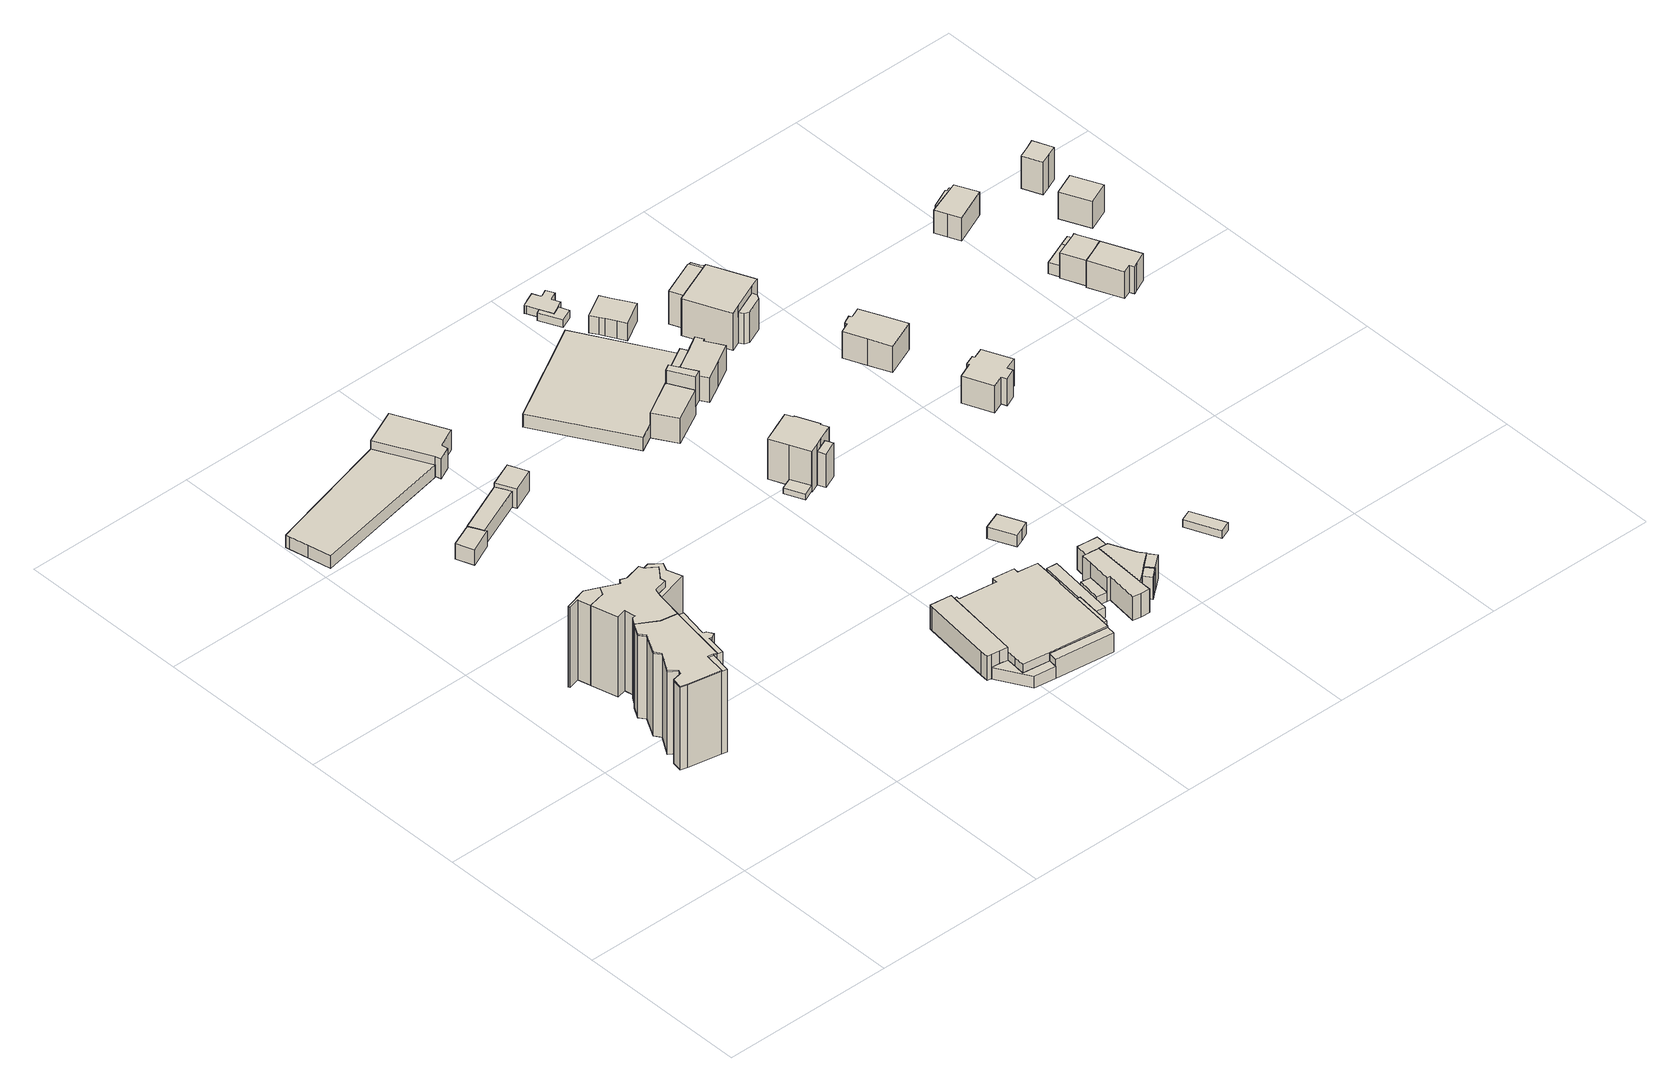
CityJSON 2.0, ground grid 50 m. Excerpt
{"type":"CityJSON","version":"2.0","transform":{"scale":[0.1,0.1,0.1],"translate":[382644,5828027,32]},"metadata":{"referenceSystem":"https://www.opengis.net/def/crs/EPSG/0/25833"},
"CityObjects":{
"building1":{"type":"Building","attributes":{"Gemeindeschluessel":"11000012","function":"31001_1010"},"address":[{"country":"Germany","locality":"Berlin","thoroughfareNumber":"75","thoroughfareName":"Gabrielenstraße"}],"children":["building1-1","building1-2","building1-3"]},
"building1-1":{"type":"BuildingPart","attributes":{"BezugspunktDach":"2200","measuredHeight":26.04,"storeysAboveGround":0},"parents":["building1"],"geometry":[{"type":"Solid","lod":"1","boundaries":[[[[0,1,2,3,4,5,6,7,8,9,10,11,12,13,14,15,16,17,18,19,20,21,22,23]],[[24,25,26,27,28,29,30,31,32,33,34,35,36,37,38,39,40,41,42,43,44,45,46,47]],[[24,47,23,22]],[[25,24,22,21]],[[26,25,21,20]],[[27,26,20,19]],[[28,27,19,18]],[[29,28,18,17]],[[30,29,17,16]],[[31,30,16,15]],[[32,31,15,14]],[[33,32,14,13]],[[34,33,13,12]],[[35,34,12,11]],[[36,35,11,10]],[[37,36,10,9]],[[38,37,9,8]],[[39,38,8,7]],[[40,39,7,6]],[[41,40,6,5]],[[42,41,5,4]],[[43,42,4,3]],[[44,43,3,2]],[[45,44,2,1]],[[46,45,1,0]],[[47,46,0,23]]]]}]},
"building1-2":{"type":"BuildingPart","attributes":{"BezugspunktDach":"2200","measuredHeight":26.42,"storeysAboveGround":0},"parents":["building1"],"geometry":[{"type":"MultiSurface","lod":"1","boundaries":[[[48,49,50,51,52,53,54,55,56,57,58,59,60,61,62,63,64]],[[24,25,26,27,28,29,30,31,32,33,34,42,43,65,45,46,47]],[[24,47,64,63]],[[25,24,63,62]],[[26,25,62,61]],[[27,26,61,60]],[[28,27,60,59]],[[29,28,59,58]],[[30,29,58,57]],[[31,30,57,56]],[[32,31,56,55]],[[33,32,55,54]],[[34,33,54,53]],[[42,34,66,67,68,69,70,53,52]],[[43,42,52,51]],[[65,43,51,50]],[[45,65,50,49]],[[46,45,49,48]],[[47,46,48,64]],[[70,69,68,67,66]]]}]},
"building1-3":{"type":"BuildingPart","attributes":{"BezugspunktDach":"2200","measuredHeight":22.79,"storeysAboveGround":0},"parents":["building1"],"geometry":[{"type":"Solid","lod":"1","boundaries":[[[[71,72,73,74,75,76,77,69,68]],[[66,78,79,80,81,82,83,84,67]],[[78,66,69,77]],[[79,78,77,76]],[[80,79,76,75]],[[81,80,75,74]],[[82,81,74,73]],[[83,82,73,72]],[[84,83,72,71]],[[67,84,71,68]],[[66,67,68,69]]]]}]},
"building2":{"type":"Building","attributes":{"Gemeindeschluessel":"11000012","function":"31001_1010"},"address":[{"country":"Germany","locality":"Berlin","thoroughfareNumber":"73","thoroughfareName":"Gabrielenstraße"}],"children":["building2-1","building2-2","building2-3","building2-4"]},
"building2-1":{"type":"BuildingPart","attributes":{"BezugspunktDach":"2200","measuredHeight":22.27,"storeysAboveGround":8},"parents":["building2"],"geometry":[{"type":"Solid","lod":"1","boundaries":[[[[77,85,86,69]],[[87,88,89,90]],[[88,87,86,85]],[[89,88,85,77]],[[90,89,77,69]],[[87,90,69,86]]]]}]},
"building2-2":{"type":"BuildingPart","attributes":{"BezugspunktDach":"2200","measuredHeight":25.28,"storeysAboveGround":8},"parents":["building2"],"geometry":[{"type":"MultiSurface","lod":"1","boundaries":[[[91,92,93,94,95,96,97,98,99,100,101,102,103,104,105,106,107,108,109,110,111]],[[112,113,114,115,116,117,118,119,120,121,122,123,124,125,126,127,128,129,130,131,132]],[[112,132,133,134,110,111,110]],[[113,112,134,135]],[[114,113,109,108]],[[115,114,108,107]],[[116,115,107,106]],[[117,116,106,105]],[[136,137,138,105,104]],[[118,117,139,140]],[[141,136,104,103]],[[119,118,140,142]],[[120,119,142,143,144,141,145,103,102]],[[146,144,102,101]],[[121,120,143,147]],[[148,146,101,100]],[[122,121,146,147,149,150]],[[123,122,151,149,152,153,148,100,99]],[[124,123,99,98]],[[69,86,98,97]],[[125,124,86,87,90]],[[126,125,97,96]],[[127,126,96,95]],[[128,127,95,94]],[[129,128,94,93]],[[130,129,93,92]],[[131,130,92,91]],[[132,131,91,111]],[[111,110,134,133]],[[135,134,110,109]],[[140,139,138,137,136]],[[142,140,136,141]],[[145,141,144,143,142]],[[147,143,144,146]],[[150,149,147,146,148]],[[148,153,152,149,151]],[[90,87,86,69]]]}]},
"building2-3":{"type":"BuildingPart","attributes":{"BezugspunktDach":"2200","measuredHeight":23,"storeysAboveGround":8},"parents":["building2"],"geometry":[{"type":"MultiSurface","lod":"1","boundaries":[[[154,155,156,157,137,136,141,144,146,148,153]],[[149,147,143,142,140,139,158,159,160,161,152]],[[158,139,137,157]],[[159,158,157,156]],[[160,159,156,155]],[[161,160,155,154]],[[152,161,154,153]],[[152,153,148,149]],[[147,149,148,146]],[[143,147,146,144]],[[142,143,144,141]],[[140,142,141,136]],[[139,140,162,136,137]]]}]},
"building2-4":{"type":"BuildingPart","attributes":{"BezugspunktDach":"2200","measuredHeight":25.15,"storeysAboveGround":8},"parents":["building2"],"geometry":[{"type":"Solid","lod":"1","boundaries":[[[[163,164,111,110,109,165,166]],[[167,135,134,133,168,169,170]],[[167,170,166,165]],[[135,167,165,109]],[[168,133,111,164]],[[169,168,164,163]],[[170,169,163,166]],[[134,135,109,110]],[[133,134,110,111]]]]}]},
"building3":{"type":"Building","attributes":{"Gemeindeschluessel":"11000012","BezugspunktDach":"2200","function":"31001_2444","measuredHeight":4.11,"storeysAboveGround":1},"address":[{"country":"Germany","locality":"Berlin","thoroughfareNumber":"72 (1)","thoroughfareName":"Gabrielenstraße"}],"geometry":[{"type":"Solid","lod":"1","boundaries":[[[[171,172,173,174,175,176,177,178]],[[179,180,181,182,183,184,185,186]],[[179,186,178,177]],[[180,179,177,176]],[[181,180,176,175]],[[182,181,175,174]],[[183,182,174,173]],[[184,183,173,172]],[[185,184,172,171]],[[186,185,171,178]]]]}]},
"building4":{"type":"Building","attributes":{"Gemeindeschluessel":"11000012","function":"31001_3210"},"address":[{"country":"Germany","locality":"Berlin","thoroughfareNumber":"74","thoroughfareName":"Gabrielenstraße"}],"children":["building4-1","building4-2","building4-3"]},
"building4-1":{"type":"BuildingPart","attributes":{"BezugspunktDach":"2200","measuredHeight":6.13,"storeysAboveGround":1},"parents":["building4"],"geometry":[{"type":"MultiSurface","lod":"1","boundaries":[[[187,188,189,190,191]],[[192,193,194,195,196]],[[192,196,191,190]],[[195,194,188,187]],[[197,198,199,200,187,191]],[[193,192,190,189]],[[194,193,189,188]],[[196,201,199,198,197]],[[201,195,200,199]]]}]},
"building4-2":{"type":"BuildingPart","attributes":{"BezugspunktDach":"2200","measuredHeight":7.22,"storeysAboveGround":1},"parents":["building4"],"geometry":[{"type":"MultiSurface","lod":"1","boundaries":[[[202,203,204,205]],[[206,207,208,192]],[[206,192,205,204]],[[207,206,204,203]],[[208,207,203,202]],[[190,189,188,194,208,202,205]],[[192,209,193,189,190]],[[193,210,194,188,189]]]}]},
"building4-3":{"type":"BuildingPart","attributes":{"BezugspunktDach":"2200","measuredHeight":6.28,"storeysAboveGround":1},"parents":["building4"],"geometry":[{"type":"MultiSurface","lod":"1","boundaries":[[[211,212,199,198,213]],[[196,201,214,215,216]],[[196,216,213,198]],[[214,201,195,200,212]],[[215,214,212,211]],[[216,215,211,213]],[[201,196,198,199]],[[200,195,201,199]]]}]},
"building5":{"type":"Building","attributes":{"Gemeindeschluessel":"11000012","BezugspunktDach":"2200","function":"31001_2444","measuredHeight":6.27,"storeysAboveGround":2},"address":[{"country":"Germany","locality":"Berlin","thoroughfareNumber":"72","thoroughfareName":"Gabrielenstraße"}],"geometry":[{"type":"Solid","lod":"1","boundaries":[[[[217,218,219,220,221,222,223]],[[224,225,226,227,228,229,230]],[[224,230,223,222]],[[225,224,222,221]],[[226,225,221,220]],[[227,226,220,219]],[[228,227,219,218]],[[229,228,218,217]],[[230,229,217,223]]]]}]},
"building6":{"type":"Building","attributes":{"Gemeindeschluessel":"11000012","BezugspunktDach":"2200","function":"51009_1610","measuredHeight":3.63,"storeysAboveGround":0},"address":[{"country":"Germany","locality":"Berlin"}],"geometry":[{"type":"Solid","lod":"1","boundaries":[[[[231,232,233,234,235,236,237,238,239]],[[240,241,242,243,244,245,246,247,248]],[[240,248,239,238]],[[241,240,238,237]],[[242,241,237]],[[242,237,236]],[[243,242,236,235]],[[244,243,235,234]],[[245,244,234,233]],[[246,245,233,232]],[[247,246,232,231]],[[248,247,231,239]]]]}]},
"building7":{"type":"Building","attributes":{"Gemeindeschluessel":"11000012","BezugspunktDach":"2200","function":"51009_1610","measuredHeight":8.25,"storeysAboveGround":0},"address":[{"country":"Germany","locality":"Berlin"}],"geometry":[{"type":"Solid","lod":"1","boundaries":[[[[249,250,251,252,253]],[[245,254,255,256,246]],[[245,246,253,252]],[[254,245,252,251]],[[255,254,251,250]],[[256,255,250,249]],[[246,256,249,253]]]]}]},
"building8":{"type":"Building","attributes":{"Gemeindeschluessel":"11000012","function":"31001_3210"},"address":[{"country":"Germany","locality":"Berlin","thoroughfareNumber":"83","thoroughfareName":"Gabrielenstraße"}],"children":["building8-1","building8-2"]},
"building8-1":{"type":"BuildingPart","attributes":{"BezugspunktDach":"2200","measuredHeight":6.35,"storeysAboveGround":2},"parents":["building8"],"geometry":[{"type":"Solid","lod":"1","boundaries":[[[[257,258,259,260,261,262,263,264,265,266,267,268,269,270,271,272,273]],[[274,275,276,277,278,279,280,281,282,283,284,285,286,287,288,289,290]],[[274,290,273,272]],[[275,274,272,271]],[[277,276,270,269]],[[278,277,269,268]],[[279,278,268,267]],[[280,279,267,266]],[[281,280,266,265]],[[282,281,265,264]],[[283,282,264,263]],[[284,283,263,262]],[[285,284,262,261]],[[286,285,261,260]],[[287,286,260,259]],[[288,287,259,258]],[[289,288,258,257]],[[290,289,257,273]],[[271,270,276,275]]]]}]},
"building8-2":{"type":"BuildingPart","attributes":{"BezugspunktDach":"2200","measuredHeight":8.4,"storeysAboveGround":2},"parents":["building8"],"geometry":[{"type":"MultiSurface","lod":"1","boundaries":[[[291,292,293,294,295,296,297,298]],[[299,300,301,276,275,302,303,304]],[[299,304,298,297]],[[300,299,297,296]],[[301,300,296,295]],[[276,301,295,294]],[[275,271,270,294,293]],[[302,275,293,292]],[[303,302,292,291]],[[304,303,291,298]],[[270,271,275,276]]]}]},
"building9":{"type":"Building","attributes":{"Gemeindeschluessel":"11000012","BezugspunktDach":"2200","function":"51009_1610","measuredHeight":6.36,"storeysAboveGround":0},"address":[{"country":"Germany","locality":"Berlin"}],"geometry":[{"type":"Solid","lod":"1","boundaries":[[[[305,306,307,308]],[[309,310,311,312]],[[309,312,308,307]],[[310,309,307,306]],[[311,310,306,305]],[[312,311,305,308]]]]}]},
"building10":{"type":"Building","attributes":{"Gemeindeschluessel":"11000012","BezugspunktDach":"2200","function":"31001_2463","measuredHeight":1.74,"storeysAboveGround":1},"address":[{"country":"Germany","locality":"Berlin","thoroughfareNumber":"71 (1)","thoroughfareName":"Gabrielenstraße"}],"geometry":[{"type":"Solid","lod":"1","boundaries":[[[[313,314,315,316]],[[317,318,319,320]],[[317,320,316,315]],[[318,317,315,314]],[[319,318,314,313]],[[320,319,313,316]]]]}]},
"building11":{"type":"Building","attributes":{"Gemeindeschluessel":"11000012","BezugspunktDach":"2200","function":"51009_1611","measuredHeight":3.18,"storeysAboveGround":0},"address":[{"country":"Germany","locality":"Berlin"}],"geometry":[{"type":"Solid","lod":"1","boundaries":[[[[321,322,323,324]],[[325,326,327,328]],[[325,328,324,323]],[[326,325,323,322]],[[327,326,322,321]],[[328,327,321,324]]]]}]},
"building12":{"type":"Building","attributes":{"Gemeindeschluessel":"11000012","BezugspunktDach":"2200","function":"31001_2723","measuredHeight":2.86,"storeysAboveGround":1},"address":[{"country":"Germany","locality":"Berlin","thoroughfareNumber":"85 (2)","thoroughfareName":"Gabrielenstraße"}],"geometry":[{"type":"Solid","lod":"1","boundaries":[[[[329,330,331,332]],[[333,334,335,336]],[[333,336,332,331]],[[334,333,331,330]],[[335,334,330,329]],[[336,335,329,332]]]]}]},
"building13":{"type":"Building","attributes":{"Gemeindeschluessel":"11000012","function":"31001_1010"},"address":[{"country":"Germany","locality":"Berlin","thoroughfareNumber":"71","thoroughfareName":"Gabrielenstraße"}],"children":["building13-1","building13-2"]},
"building13-1":{"type":"BuildingPart","attributes":{"BezugspunktDach":"2200","measuredHeight":15.2,"storeysAboveGround":2},"parents":["building13"],"geometry":[{"type":"MultiSurface","lod":"1","boundaries":[[[337,338,339,340,341,342,343,344,345,346,347,348,349]],[[350,351,352,353,354,355,356,357,358,359,360,361,362]],[[350,362,349,348]],[[351,350,348,347]],[[352,351,347,346]],[[353,352,346,345]],[[354,353,345,344]],[[355,354,344,343]],[[356,355,343,342]],[[363,364,365,356,342,341]],[[358,357,366,357,358,367,363,341,340]],[[359,358,340,339]],[[360,359,339,338]],[[361,360,338,337]],[[362,361,337,349]],[[357,365,364,363]],[[363,367,358,357,366]]]}]},
"building13-2":{"type":"BuildingPart","attributes":{"BezugspunktDach":"2200","measuredHeight":10.47,"storeysAboveGround":2},"parents":["building13"],"geometry":[{"type":"MultiSurface","lod":"1","boundaries":[[[368,369,364,367]],[[365,370,371,358]],[[358,357,372]],[[370,365,364,369]],[[371,370,369,368]],[[358,371,368,367]],[[365,372,357,363,364]],[[367,363,357,358]]]}]},
"building14":{"type":"Building","attributes":{"Gemeindeschluessel":"11000012","function":"31001_2000"},"address":[{"country":"Germany","locality":"Berlin","thoroughfareNumber":"70","thoroughfareName":"Gabrielenstraße"}],"children":["building14-1","building14-2","building14-3","building14-4","building14-5","building14-6"]},
"building14-1":{"type":"BuildingPart","attributes":{"BezugspunktDach":"2200","measuredHeight":8.41,"storeysAboveGround":2},"parents":["building14"],"geometry":[{"type":"MultiSurface","lod":"1","boundaries":[[[373,374,375,376,377,378,379,380,381,382]],[[383,384,385,386,387,388,389,390,391,392]],[[393,394,382,381]],[[395,393,383,381,380]],[[396,397,380,379]],[[386,385,379,378]],[[387,386,378,377]],[[388,387,377,376]],[[389,388,376,375]],[[390,389,375,374]],[[391,390,374,373]],[[383,392,394,393]],[[384,398,383,393,395]],[[385,384,397,396]],[[392,391,373,382]]]}]},
"building14-2":{"type":"BuildingPart","attributes":{"BezugspunktDach":"2200","measuredHeight":7.08,"storeysAboveGround":2},"parents":["building14"],"geometry":[{"type":"MultiSurface","lod":"1","boundaries":[[[394,395,399,400]],[[401,384,392,402]],[[401,403,404,400,399]],[[384,397,403,401,399,395]],[[402,404,403,401]],[[401,403,397,384]],[[392,383,393,394]],[[384,395,393,383]],[[402,392,394,400]]]}]},
"building14-3":{"type":"BuildingPart","attributes":{"BezugspunktDach":"2200","measuredHeight":9.18,"storeysAboveGround":2},"parents":["building14"],"geometry":[{"type":"MultiSurface","lod":"1","boundaries":[[[405,406,407,408]],[[402,391,409,410]],[[402,404,411,410,408,407]],[[373,382,394,400,412,407,406]],[[413,414,392]],[[409,391,406,405]],[[415,416,417,405,408]],[[410,411,404,402]],[[391,413,392,382,373]],[[392,414,402,412,400,394]],[[410,409,417,416,415]]]}]},
"building14-4":{"type":"BuildingPart","attributes":{"BezugspunktDach":"2200","measuredHeight":4.27,"storeysAboveGround":2},"parents":["building14"],"geometry":[{"type":"MultiSurface","lod":"1","boundaries":[[[418,419,420,411,403,421,422,423]],[[424,425,426,427,428,429,430,431]],[[424,431,423,422]],[[425,424,422,421]],[[427,426,401,402,410]],[[428,427,411,420]],[[430,429,419,418]],[[431,430,418,423]],[[425,421,403,426]],[[403,404,402,401]],[[410,402,404,411]],[[428,420,419,429]]]}]},
"building14-5":{"type":"BuildingPart","attributes":{"BezugspunktDach":"2200","measuredHeight":4.27,"storeysAboveGround":2},"parents":["building14"],"geometry":[{"type":"MultiSurface","lod":"1","boundaries":[[[397,396,421,403]],[[425,432,433,426]],[[432,425,421,396]],[[426,433,384,401]],[[426,403,421,425,434]],[[433,432,396,397]],[[401,384,397,403]]]}]},
"building14-6":{"type":"BuildingPart","attributes":{"BezugspunktDach":"2200","measuredHeight":9.59,"storeysAboveGround":2},"parents":["building14"],"geometry":[{"type":"MultiSurface","lod":"1","boundaries":[[[435,416,415,436,437]],[[428,427,438,439,429]],[[420,419,437,436]],[[427,428,436,415]],[[438,427,410,409]],[[439,438,416,435]],[[429,439,435,437]],[[428,429,419,420]],[[409,410,440,415,416]]]}]},
"building15":{"type":"Building","attributes":{"Gemeindeschluessel":"11000012","function":"31001_1010"},"address":[{"country":"Germany","locality":"Berlin","thoroughfareNumber":"85","thoroughfareName":"Gabrielenstraße"}],"children":["building15-1","building15-2","building15-3","building15-4","building15-5"]},
"building15-1":{"type":"BuildingPart","attributes":{"BezugspunktDach":"2200","measuredHeight":7.8,"storeysAboveGround":2},"parents":["building15"],"geometry":[{"type":"MultiSurface","lod":"1","boundaries":[[[441,442,443,444,445,446,447,448,449,450,451,452]],[[453,454,335,334,455,456,457,458,459,460,461,462]],[[453,462,452,451]],[[454,453,451,450]],[[335,454,450,449]],[[334,335,449,448]],[[455,334,448,447]],[[456,455,447,446]],[[463,464,446,445]],[[465,466,463,445,444]],[[458,457,467]],[[460,459,443,442]],[[461,460,442,441]],[[462,461,441,452]],[[457,456,464,463]],[[458,467,466,465]],[[467,457,463,466]],[[444,443,459,458]]]}]},
"building15-2":{"type":"BuildingPart","attributes":{"BezugspunktDach":"2200","measuredHeight":7.49,"storeysAboveGround":2},"parents":["building15"],"geometry":[{"type":"MultiSurface","lod":"1","boundaries":[[[468,469,470,471,472,473,474]],[[458,475,476,477,478,479,459]],[[458,444,443,474,473]],[[475,458,473,472],[480,481,465,458]],[[476,475,472,471]],[[477,476,471,470]],[[478,482,483,470,469]],[[479,478,484,485,486,487,488,489,490,469,468]],[[459,479,468,474]],[[459,443,444,458]],[[465,481,480,458]],[[483,482,478,477]],[[487,486,485,488]],[[490,489,488,485,484]]]}]},
"building15-3":{"type":"BuildingPart","attributes":{"BezugspunktDach":"2200","measuredHeight":7.82,"storeysAboveGround":2},"parents":["building15"],"geometry":[{"type":"MultiSurface","lod":"1","boundaries":[[[491,492,483,482]],[[477,493,494,478]],[[493,477,483,492]],[[494,493,492,491]],[[489,495,491,482]],[[478,494,496,484]],[[478,482,483,477,497]],[[484,496,495,489]]]}]},
"building15-4":{"type":"BuildingPart","attributes":{"BezugspunktDach":"2200","measuredHeight":7.67,"storeysAboveGround":2},"parents":["building15"],"geometry":[{"type":"MultiSurface","lod":"1","boundaries":[[[466,481,498,499,500,464]],[[501,502,503,480,467,456]],[[501,456,464,500]],[[502,501,500,499]],[[503,502,499,498]],[[480,503,498,481]],[[467,458,465,466]],[[481,465,458,480]],[[457,463,464,456]],[[467,466,463,457]]]}]},
"building15-5":{"type":"BuildingPart","attributes":{"BezugspunktDach":"2200","measuredHeight":7.25,"storeysAboveGround":2},"parents":["building15"],"geometry":[{"type":"MultiSurface","lod":"1","boundaries":[[[504,505,495,489,488,487]],[[485,484,496,506,507,486]],[[506,496,495,505]],[[507,506,505,504]],[[486,507,504,487]],[[485,486,487,488]],[[485,488,489,484]],[[496,484,490,489,495,508]]]}]},
"building16":{"type":"Building","attributes":{"Gemeindeschluessel":"11000012","BezugspunktDach":"2200","function":"31001_2463","measuredHeight":4.04,"storeysAboveGround":1},"address":[{"country":"Germany","locality":"Berlin","thoroughfareNumber":"85 (1)","thoroughfareName":"Gabrielenstraße"}],"geometry":[{"type":"Solid","lod":"1","boundaries":[[[[509,510,511,512,513]],[[514,515,516,517,518]],[[514,518,513,512]],[[515,514,512,511]],[[516,515,511,510]],[[517,516,510,509]],[[518,517,509,513]]]]}]},
"building17":{"type":"Building","attributes":{"Gemeindeschluessel":"11000012","BezugspunktDach":"2200","function":"31001_2000","measuredHeight":2.45,"storeysAboveGround":1},"address":[{"country":"Germany","locality":"Berlin","thoroughfareNumber":"68A (1)","thoroughfareName":"Gabrielenstraße"}],"geometry":[{"type":"Solid","lod":"1","boundaries":[[[[519,520,521,522,523,524]],[[525,526,527,528,529,530]],[[525,530,524,523]],[[526,525,523,522]],[[527,526,522,521]],[[528,527,521,520]],[[529,528,520,519]],[[530,529,519,524]]]]}]},
"building18":{"type":"Building","attributes":{"Gemeindeschluessel":"11000012","BezugspunktDach":"2200","function":"31001_2000","measuredHeight":3.6,"storeysAboveGround":1},"address":[{"country":"Germany","locality":"Berlin","thoroughfareNumber":"68A","thoroughfareName":"Gabrielenstraße"}],"geometry":[{"type":"Solid","lod":"1","boundaries":[[[[531,532,533,534,535,536,537,538,539,540,541,542,543]],[[544,545,546,547,548,549,550,527,551,526,525,552,553]],[[544,553,543,542]],[[545,544,542,541]],[[546,545,541,540]],[[547,546,540,539]],[[548,547,539,538]],[[549,548,538,537]],[[550,549,537,536]],[[527,550,536,535]],[[551,527,535,534]],[[526,551,534,533]],[[525,526,533,532]],[[552,525,532,531]],[[553,552,531,543]]]]}]},
"building19":{"type":"Building","attributes":{"Gemeindeschluessel":"11000012","BezugspunktDach":"2200","function":"31001_2000","measuredHeight":6.5,"storeysAboveGround":1},"address":[{"country":"Germany","locality":"Berlin","thoroughfareNumber":"68 (1)","thoroughfareName":"Gabrielenstraße"}],"geometry":[{"type":"Solid","lod":"1","boundaries":[[[[554,555,556,557,558,559,560,561,562]],[[563,564,565,566,567,568,569,570,571]],[[563,571,562,561]],[[564,563,561,560]],[[565,564,560,559]],[[566,565,559,558]],[[567,566,558,557]],[[568,567,557,556]],[[569,568,556,555]],[[570,569,555,554]],[[571,570,554,562]]]]}]},
"building20":{"type":"Building","attributes":{"Gemeindeschluessel":"11000012","BezugspunktDach":"2200","function":"31001_2444","measuredHeight":2.84,"storeysAboveGround":1},"address":[{"country":"Germany","locality":"Berlin","thoroughfareNumber":"89 (1)","thoroughfareName":"Gabrielenstraße"}],"geometry":[{"type":"Solid","lod":"1","boundaries":[[[[572,573,574,575]],[[576,577,578,579]],[[576,579,575,574]],[[577,576,574,573]],[[578,577,573,572]],[[579,578,572,575]]]]}]},
"building21":{"type":"Building","attributes":{"Gemeindeschluessel":"11000012","function":"31001_1010"},"address":[{"country":"Germany","locality":"Berlin","thoroughfareNumber":"68","thoroughfareName":"Gabrielenstraße"}],"children":["building21-1","building21-2","building21-3","building21-4"]},
"building21-1":{"type":"BuildingPart","attributes":{"BezugspunktDach":"2200","measuredHeight":13.81,"storeysAboveGround":3},"parents":["building21"],"geometry":[{"type":"MultiSurface","lod":"1","boundaries":[[[580,581,582,583,584,585,586,587]],[[588,589,590,591,592,593,594,595]],[[588,595,587,586]],[[589,588,586,585],[589,596,597,588]],[[590,598,599,585,584]],[[591,590,584,583]],[[592,591,583,582]],[[600,601,602,592,582,581]],[[594,593,581,580]],[[595,594,580,587]],[[596,589,588,597]],[[589,599,598,590]],[[593,592,602,601,600]]]}]},
"building21-2":{"type":"BuildingPart","attributes":{"BezugspunktDach":"2200","measuredHeight":10.35,"storeysAboveGround":3},"parents":["building21"],"geometry":[{"type":"MultiSurface","lod":"1","boundaries":[[[597,596,603,604,605,606]],[[607,608,609,589,588,610]],[[607,610,606,605]],[[608,607,605,604]],[[609,608,604,603]],[[589,599,611,603,596]],[[610,588,597,606]],[[611,599,589,609]],[[589,596,597,588]]]}]},
"building21-3":{"type":"BuildingPart","attributes":{"BezugspunktDach":"2200","measuredHeight":10.08,"storeysAboveGround":3},"parents":["building21"],"geometry":[{"type":"MultiSurface","lod":"1","boundaries":[[[598,612,613,614,615,616,617,618,619,620,621,622,623,624,611]],[[625,626,627,628,629,630,631,632,633,634,635,636,637,590,609]],[[625,609,611,624]],[[626,625,624,623]],[[627,626,623,622]],[[628,627,622,621]],[[629,628,621,620]],[[630,629,620,619]],[[631,630,619,618]],[[632,631,618,617]],[[633,632,617,616]],[[634,633,616,615]],[[635,634,615,614]],[[636,635,614,613]],[[637,636,613,612]],[[590,637,612,598]],[[590,598,599,589]],[[609,638,589,599,611]]]}]},
"building21-4":{"type":"BuildingPart","attributes":{"BezugspunktDach":"2200","measuredHeight":9.64,"storeysAboveGround":3},"parents":["building21"],"geometry":[{"type":"Solid","lod":"1","boundaries":[[[[639,640,641,642,602,601]],[[592,643,644,645,646,593]],[[643,592,602,642]],[[644,643,642,641]],[[645,644,641,640]],[[646,645,640,639]],[[593,646,639,601]],[[592,593,601,602]]]]}]},
"building22":{"type":"Building","attributes":{"Gemeindeschluessel":"11000012","BezugspunktDach":"2200","function":"31001_1010","measuredHeight":12.53,"storeysAboveGround":2},"address":[{"country":"Germany","locality":"Berlin","thoroughfareNumber":"69","thoroughfareName":"Gabrielenstraße"}],"geometry":[{"type":"Solid","lod":"1","boundaries":[[[[647,648,649,650,651,652,653,654,655,656]],[[657,658,659,660,661,662,663,664,665,666]],[[657,666,656,655]],[[658,657,655,654]],[[659,658,654,653]],[[660,659,653,652]],[[661,660,652,651]],[[662,661,651,650]],[[663,662,650,649]],[[664,663,649,648]],[[665,664,648,647]],[[666,665,647,656]]]]}]},
"building23":{"type":"Building","attributes":{"Gemeindeschluessel":"11000012","BezugspunktDach":"2200","function":"31001_1010","measuredHeight":10.88,"storeysAboveGround":2},"address":[{"country":"Germany","locality":"Berlin","thoroughfareNumber":"69B","thoroughfareName":"Gabrielenstraße"}],"geometry":[{"type":"Solid","lod":"1","boundaries":[[[[667,668,669,670,671,672,673,674,675,676,677,678]],[[679,680,681,682,683,684,685,686,687,688,689,690]],[[679,690,678,677]],[[680,679,677,676]],[[681,680,676,675]],[[682,681,675,674]],[[683,682,674,673]],[[684,683,673,672]],[[685,684,672,671]],[[686,685,671,670]],[[687,686,670,669]],[[688,687,669,668]],[[689,688,668,667]],[[690,689,667,678]]]]}]},
"building24":{"type":"Building","attributes":{"Gemeindeschluessel":"11000012","function":"31001_1010"},"address":[{"country":"Germany","locality":"Berlin","thoroughfareNumber":"67","thoroughfareName":"Gabrielenstraße"}],"children":["building24-1","building24-2"]},
"building24-1":{"type":"BuildingPart","attributes":{"BezugspunktDach":"2200","measuredHeight":8.84,"storeysAboveGround":1},"parents":["building24"],"geometry":[{"type":"MultiSurface","lod":"1","boundaries":[[[691,692,693,694,695]],[[696,697,698,699,700]],[[701,702,703,704,700,695,694]],[[697,696,694,693]],[[698,697,693,692]],[[699,698,692,691]],[[700,699,691,695]],[[705,696,704,703,702,701]]]}]},
"building24-2":{"type":"BuildingPart","attributes":{"BezugspunktDach":"2200","measuredHeight":5.91,"storeysAboveGround":1},"parents":["building24"],"geometry":[{"type":"Solid","lod":"1","boundaries":[[[[702,701,706,707,708,709]],[[710,711,712,696,703,713]],[[710,713,709,708]],[[711,710,708,707]],[[712,711,707,706]],[[696,712,706,701]],[[713,703,702,709]],[[703,696,701,702]]]]}]},
"building25":{"type":"Building","attributes":{"Gemeindeschluessel":"11000012","BezugspunktDach":"2200","function":"31001_1010","measuredHeight":3.48,"storeysAboveGround":1},"address":[{"country":"Germany","locality":"Berlin","thoroughfareNumber":"67A (1)","thoroughfareName":"Gabrielenstraße"}],"geometry":[{"type":"Solid","lod":"1","boundaries":[[[[714,715,716,717]],[[718,719,720,721]],[[718,721,717,716]],[[719,718,716,715]],[[720,719,715,714]],[[721,720,714,717]]]]}]},
"building26":{"type":"Building","attributes":{"Gemeindeschluessel":"11000012","BezugspunktDach":"2200","function":"31001_1010","measuredHeight":9.12,"storeysAboveGround":2},"address":[{"country":"Germany","locality":"Berlin","thoroughfareNumber":"67A","thoroughfareName":"Gabrielenstraße"}],"geometry":[{"type":"Solid","lod":"1","boundaries":[[[[722,723,724,725,726,727,728]],[[729,730,731,732,733,734,735]],[[729,735,728,727]],[[730,729,727,726]],[[731,730,726,725]],[[732,731,725,724]],[[733,732,724,723]],[[734,733,723,722]],[[735,734,722,728]]]]}]},
"building27":{"type":"Building","attributes":{"Gemeindeschluessel":"11000012","BezugspunktDach":"2200","function":"31001_1010","measuredHeight":9.59,"storeysAboveGround":2},"address":[{"country":"Germany","locality":"Berlin","thoroughfareNumber":"67B","thoroughfareName":"Gabrielenstraße"}],"geometry":[{"type":"Solid","lod":"1","boundaries":[[[[736,737,738,739,740,724,723,722]],[[741,742,743,744,745,746,747,748]],[[741,748,722,723]],[[742,741,723,724]],[[743,742,724,740]],[[744,743,740,739]],[[745,744,739,738]],[[746,745,738,737]],[[747,746,737,736]],[[748,747,736,722]]]]}]},
"building28":{"type":"Building","attributes":{"Gemeindeschluessel":"11000012","BezugspunktDach":"2200","function":"31001_1010","measuredHeight":3.54,"storeysAboveGround":1},"address":[{"country":"Germany","locality":"Berlin","thoroughfareNumber":"67A (2)","thoroughfareName":"Gabrielenstraße"}],"geometry":[{"type":"Solid","lod":"1","boundaries":[[[[715,749,750,751,752,716]],[[753,754,755,756,719,718]],[[753,718,716,752]],[[754,753,752,751]],[[755,754,751,750]],[[756,755,750,749]],[[719,756,749,715]],[[718,719,715,716]]]]}]},
"building29":{"type":"Building","attributes":{"Gemeindeschluessel":"11000012","BezugspunktDach":"2200","function":"31001_1010","measuredHeight":12.8,"storeysAboveGround":1},"address":[{"country":"Germany","locality":"Berlin","thoroughfareNumber":"65A","thoroughfareName":"Gabrielenstraße"}],"geometry":[{"type":"Solid","lod":"1","boundaries":[[[[757,758,759,760]],[[761,762,763,764]],[[761,764,760,759]],[[762,761,759,758]],[[763,762,758,757]],[[764,763,757,760]]]]}]},
"building30":{"type":"Building","attributes":{"Gemeindeschluessel":"11000012","BezugspunktDach":"2200","function":"31001_2463","measuredHeight":12.69,"storeysAboveGround":1},"address":[{"country":"Germany","locality":"Berlin","thoroughfareNumber":"67 (1)","thoroughfareName":"Gabrielenstraße"}],"geometry":[{"type":"Solid","lod":"1","boundaries":[[[[765,766,767,768,769,770]],[[771,772,773,774,775,776]],[[771,776,770,769]],[[772,771,769,768]],[[773,772,768,767]],[[774,773,767,766]],[[775,774,766,765]],[[776,775,765,770]]]]}]}
},
"vertices":[
[144,360,283],[239,342,283],[255,339,283],[266,400,283],[275,398,283],[291,395,283],[301,454,283],[309,452,283],[322,460,283],[313,478,283],[304,480,283],[321,568,283],[304,571,283],[256,579,283],[201,613,283],[182,580,283],[195,562,283],[163,505,283],[176,486,283],[141,430,283],[164,413,283],[158,400,283],[130,394,283],[124,365,283],[130,394,23],[158,400,23],[164,413,23],[141,430,23],[176,486,23],[163,505,23],[195,562,23],[182,580,23],[201,613,23],[256,579,23],[304,571,23],[321,568,23],[304,480,23],[313,478,23],[322,460,23],[309,452,23],[301,454,23],[291,395,23],[275,398,23],[266,400,23],[255,339,23],[239,342,23],[144,360,23],[124,365,23],
[144,360,287],[239,342,287],[249,404,287],[266,400,287],[275,398,287],[304,571,287],[256,579,287],[201,613,287],[182,580,287],[195,562,287],[163,505,287],[176,486,287],[141,430,287],[164,413,287],[158,400,287],[130,394,287],[124,365,287],[249,404,23],[304,571,33],[275,398,33],[275,398,261],[304,571,261],[304,571,204],
[291,395,261],[301,454,261],[309,452,261],[322,460,261],[313,478,261],[304,480,261],[321,568,261],[321,568,33],[304,480,33],[313,478,33],[322,460,33],[309,452,33],[301,454,33],[291,395,33],
[333,634,261],[316,637,261],[316,637,38],[333,634,38],[321,568,38],[304,571,38],
[190,659,288],[218,666,288],[223,634,288],[213,633,288],[201,613,288],[256,579,288],[304,571,288],[316,637,288],[320,656,288],[326,673,288],[365,682,288],[362,697,288],[389,732,288],[360,753,288],[355,766,288],[304,753,288],[287,760,288],[279,748,288],[233,770,288],[219,747,288],[170,736,288],[219,747,35],[233,770,35],[279,748,35],[287,760,35],[304,753,35],[355,766,35],[360,753,35],[389,732,35],[362,697,35],[365,682,35],[326,673,35],[320,656,35],[316,637,35],[304,571,35],[256,579,35],[201,613,35],[213,633,35],[223,634,35],[218,666,35],[190,659,35],[170,736,35],[170,736,36],[219,747,36],[233,770,36],[360,753,268],[355,766,268],[355,766,90],[355,766,38],[360,753,38],[389,732,268],[389,732,38],[362,697,38],[362,697,268],[389,732,210],[365,682,268],[365,682,38],[326,673,268],[326,673,38],[326,673,164],[326,673,210],[320,656,38],[320,656,268],
[425,685,268],[411,729,268],[422,752,268],[393,775,268],[393,775,38],[422,752,38],[411,729,38],[425,685,38],[360,753,210],
[128,763,288],[161,772,288],[193,788,288],[126,769,288],[193,788,36],[161,772,36],[128,763,36],[126,769,36],
[7,1637,41],[18,1582,41],[31,1516,41],[450,1600,41],[439,1623,41],[413,1675,41],[376,1749,41],[5,1648,41],[376,1749,2],[413,1675,2],[439,1623,2],[450,1600,2],[31,1516,2],[18,1582,2],[7,1637,2],[5,1648,2],
[341,1302,80],[489,1366,80],[479,1386,80],[468,1407,80],[320,1342,80],[468,1407,30],[479,1386,30],[489,1366,30],[341,1302,30],[320,1342,30],[320,1342,35],[320,1342,79],[332,1320,79],[341,1302,79],[332,1320,30],
[495,1354,92],[561,1383,92],[537,1437,92],[468,1407,92],[537,1437,30],[561,1383,30],[495,1354,30],[476,1392,30],[485,1373,30],
[274,1265,79],[344,1297,79],[255,1314,79],[344,1297,30],[274,1265,30],[255,1314,30],
[450,1600,68],[455,1583,68],[493,1602,68],[490,1620,68],[546,1647,68],[477,1795,68],[376,1749,68],[477,1795,5],[546,1647,5],[490,1620,5],[493,1602,5],[455,1583,5],[450,1600,5],[376,1749,5],
[984,36,37],[1047,28,37],[1051,54,37],[971,64,37],[975,94,37],[978,124,37],[978,125,37],[955,128,37],[931,131,37],[955,128,0],[978,125,0],[978,124,0],[975,94,0],[971,64,0],[1051,54,0],[1047,28,0],[984,36,0],[931,131,0],
[1218,7,60],[1221,32,60],[1136,43,60],[1051,54,60],[1047,28,60],[1136,43,0],[1221,32,0],[1218,7,0],
[1051,54,64],[1221,32,64],[1223,47,64],[1236,157,64],[1245,232,64],[1246,232,64],[1256,322,64],[1198,330,64],[1200,345,64],[1138,353,64],[1136,337,64],[1025,351,64],[1026,360,64],[1009,362,64],[978,124,64],[975,94,64],[971,64,64],[975,94,1],[978,124,1],[1009,362,1],[1026,360,1],[1025,351,1],[1136,337,1],[1138,353,1],[1200,345,1],[1198,330,1],[1256,322,1],[1246,232,1],[1245,232,1],[1236,157,1],[1223,47,1],[1221,32,1],[1051,54,1],[971,64,1],
[931,131,77],[955,128,77],[978,124,77],[1009,362,77],[948,369,77],[947,361,77],[921,157,77],[918,133,77],[921,157,1],[947,361,1],[948,369,1],[955,128,1],[931,131,1],[918,133,1],
[1231,46,66],[1244,156,66],[1236,157,66],[1223,47,66],[1236,157,3],[1244,156,3],[1231,46,3],[1223,47,3],
[1032,908,46],[1066,923,46],[1042,977,46],[1008,963,46],[1042,977,29],[1066,923,29],[1032,908,29],[1008,963,29],
[1290,116,33],[1315,317,33],[1285,320,33],[1259,121,33],[1285,320,1],[1315,317,1],[1290,116,1],[1259,121,1],
[1334,158,29],[1342,226,29],[1313,230,29],[1304,162,29],[1313,230,1],[1342,226,1],[1334,158,1],[1304,162,1],
[1042,977,154],[1066,923,154],[1066,921,154],[1092,933,154],[1113,942,154],[1159,963,154],[1150,984,154],[1152,986,154],[1124,1050,154],[1122,1048,154],[1112,1070,154],[1066,1050,154],[1019,1030,154],[1066,1050,27],[1112,1070,27],[1122,1048,27],[1124,1050,27],[1152,986,27],[1150,984,27],[1159,963,27],[1113,942,27],[1092,933,27],[1066,921,27],[1066,923,27],[1042,977,27],[1019,1030,27],[1113,942,132],[1134,951,132],[1134,951,27],[1113,942,87],[1092,933,132],
[1102,910,132],[1144,929,132],[1144,929,27],[1102,910,27],[1127,948,27],
[1090,1353,113],[1104,1330,113],[1160,1361,113],[1216,1393,113],[1187,1444,113],[1193,1448,113],[1182,1469,113],[1142,1445,113],[1119,1432,113],[1063,1400,113],[1119,1432,36],[1142,1445,36],[1182,1469,36],[1193,1448,36],[1187,1444,36],[1216,1393,36],[1160,1361,36],[1104,1330,36],[1090,1353,36],[1063,1400,36],[1119,1432,107],[1063,1400,107],[1142,1445,107],[1182,1469,51],[1142,1445,51],[1120,1433,36],
[1130,1466,107],[1051,1421,107],[1130,1466,36],[1051,1421,36],[1130,1466,51],[1051,1421,51],
[1069,1342,128],[1090,1353,128],[1051,1421,128],[1034,1411,128],[1069,1342,36],[1034,1411,36],[1034,1411,51],[1051,1421,58],[1064,1397,36],[1061,1403,36],[1034,1411,87],[1069,1342,87],[1069,1342,72],
[883,1328,51],[929,1353,51],[1033,1412,51],[1170,1489,51],[1018,1754,51],[729,1590,51],[1018,1754,9],[1170,1489,9],[1130,1466,9],[1034,1411,9],[1033,1412,9],[929,1353,9],[883,1328,9],[729,1590,9],
[1182,1469,9],[1142,1445,9],[1168,1487,9],
[968,1288,87],[1033,1412,87],[929,1353,87],[1069,1342,9],[968,1288,9],[1034,1411,45],
[1356,59,75],[1381,57,75],[1383,92,75],[1394,254,75],[1374,256,75],[1357,258,75],[1346,259,75],[1342,226,75],[1334,158,75],[1334,157,75],[1343,156,75],[1331,62,75],[1343,156,1],[1334,157,1],[1346,259,1],[1357,258,1],[1374,256,1],[1394,254,1],[1383,92,1],[1381,57,1],[1356,59,1],[1331,62,1],[1374,256,73],[1357,258,73],[1394,254,73],[1388,255,73],[1388,255,1],
[1404,109,76],[1430,131,76],[1467,162,76],[1453,179,76],[1422,251,76],[1394,254,76],[1383,92,76],[1422,251,1],[1453,179,1],[1467,162,1],[1430,131,1],[1404,109,1],[1419,252,1],[1419,252,73],[1430,131,74],[1467,162,74],[1430,131,3],[1417,120,3],[1404,109,3],[1404,109,72],[1417,120,72],[1430,131,72],[1430,131,36],
[1447,109,74],[1485,139,74],[1485,139,1],[1447,109,1],[1447,109,72],[1447,109,3],[1466,161,1],
[1422,289,73],[1392,293,73],[1362,296,73],[1362,296,1],[1392,293,1],[1422,289,1],
[1420,87,72],[1434,98,72],[1434,98,3],[1420,87,3],[1447,109,66],
[1307,450,44],[1332,460,44],[1356,471,44],[1325,543,44],[1274,523,44],[1325,543,8],[1356,471,8],[1332,460,8],[1307,450,8],[1274,523,8],
[1039,1785,52],[1076,1801,52],[1064,1830,52],[1039,1817,52],[1023,1853,52],[1011,1847,52],[1023,1853,28],[1039,1817,28],[1064,1830,28],[1076,1801,28],[1039,1785,28],[1011,1847,28],
[1009,1883,53],[1023,1853,53],[1039,1817,53],[1060,1827,53],[1064,1830,53],[1080,1838,53],[1070,1861,53],[1093,1873,53],[1082,1896,53],[1060,1885,53],[1049,1909,53],[1028,1899,53],[1006,1889,53],[1028,1899,28],[1049,1909,28],[1060,1885,28],[1082,1896,28],[1093,1873,28],[1070,1861,28],[1080,1838,28],[1060,1827,28],[1009,1883,28],[1006,1889,28],
[1080,1700,90],[1087,1687,90],[1102,1660,90],[1115,1637,90],[1183,1676,90],[1170,1699,90],[1147,1738,90],[1134,1762,90],[1066,1723,90],[1134,1762,35],[1147,1738,35],[1170,1699,35],[1183,1676,35],[1115,1637,35],[1102,1660,35],[1087,1687,35],[1080,1700,35],[1066,1723,35],
[1699,144,26],[1731,157,26],[1689,254,26],[1658,241,26],[1689,254,2],[1731,157,2],[1699,144,2],[1658,241,2],
[1276,1435,155],[1304,1447,155],[1378,1479,155],[1406,1491,155],[1384,1542,155],[1352,1616,155],[1247,1572,155],[1222,1561,155],[1247,1572,38],[1352,1616,38],[1384,1542,38],[1406,1491,38],[1378,1479,38],[1304,1447,38],[1276,1435,38],[1222,1561,38],[1352,1616,142],[1247,1572,142],[1384,1542,139],[1352,1616,139],[1304,1447,121],[1304,1447,135],[1378,1479,135],
[1334,1657,142],[1331,1656,142],[1330,1657,142],[1229,1614,142],[1330,1657,38],[1331,1656,38],[1334,1657,38],[1229,1614,38],[1334,1657,139],
[1400,1549,139],[1381,1593,139],[1379,1597,139],[1376,1601,139],[1373,1605,139],[1372,1604,139],[1370,1611,139],[1367,1618,139],[1363,1624,139],[1360,1629,139],[1356,1634,139],[1352,1639,139],[1343,1660,139],[1343,1660,38],[1352,1639,38],[1356,1634,38],[1360,1629,38],[1363,1624,38],[1367,1618,38],[1370,1611,38],[1372,1604,38],[1373,1605,38],[1376,1601,38],[1379,1597,38],[1381,1593,38],[1400,1549,38],[1352,1617,38],
[1312,1435,135],[1326,1430,135],[1375,1451,135],[1382,1465,135],[1382,1465,38],[1375,1451,38],[1326,1430,38],[1312,1435,38],
[1479,1175,120],[1505,1114,120],[1593,1151,120],[1566,1213,120],[1538,1275,120],[1508,1262,120],[1504,1269,120],[1479,1257,120],[1481,1250,120],[1452,1237,120],[1481,1250,37],[1479,1257,37],[1504,1269,37],[1508,1262,37],[1538,1275,37],[1566,1213,37],[1593,1151,37],[1505,1114,37],[1479,1175,37],[1452,1237,37],
[1598,850,105],[1633,865,105],[1639,849,105],[1672,864,105],[1666,879,105],[1702,893,105],[1667,974,105],[1636,962,105],[1633,968,105],[1605,957,105],[1608,951,105],[1564,932,105],[1608,951,20],[1605,957,20],[1633,968,20],[1636,962,20],[1667,974,20],[1702,893,20],[1666,879,20],[1672,864,20],[1639,849,20],[1633,865,20],[1598,850,20],[1564,932,20],
[1950,1403,109],[1965,1369,109],[2063,1412,109],[2035,1474,109],[1935,1436,109],[2035,1474,36],[2063,1412,36],[1965,1369,36],[1950,1403,36],[1935,1436,36],[2035,1474,95],[1966,1448,95],[1966,1448,36],[2018,1468,36],[2035,1474,78],
[2030,1485,95],[2018,1481,95],[2017,1485,95],[1961,1459,95],[2017,1485,36],[2018,1481,36],[2030,1485,36],[1961,1459,36],
[2058,1120,59],[2128,1148,59],[2117,1177,59],[2046,1147,59],[2117,1177,24],[2128,1148,24],[2058,1120,24],[2046,1147,24],
[2086,1055,99],[2123,1071,99],[2160,1087,99],[2137,1141,99],[2133,1151,99],[2128,1148,99],[2058,1120,99],[2128,1148,20],[2133,1151,20],[2137,1141,20],[2160,1087,20],[2123,1071,20],[2086,1055,20],[2058,1120,20],
[2126,961,99],[2150,971,99],[2156,958,99],[2169,964,99],[2206,981,99],[2123,1071,15],[2160,1087,15],[2206,981,15],[2169,964,15],[2156,958,15],[2150,971,15],[2126,961,15],[2086,1055,15],
[2133,1151,59],[2137,1141,59],[2165,1152,59],[2147,1189,59],[2147,1189,24],[2165,1152,24],[2137,1141,24],[2133,1151,24],
[2239,1199,111],[2302,1226,111],[2265,1309,111],[2202,1282,111],[2265,1309,26],[2302,1226,26],[2239,1199,26],[2202,1282,26],
[2234,1370,131],[2263,1382,131],[2292,1395,131],[2269,1450,131],[2240,1437,131],[2211,1425,131],[2240,1437,29],[2269,1450,29],[2292,1395,29],[2263,1382,29],[2234,1370,29],[2211,1425,29]
]}
